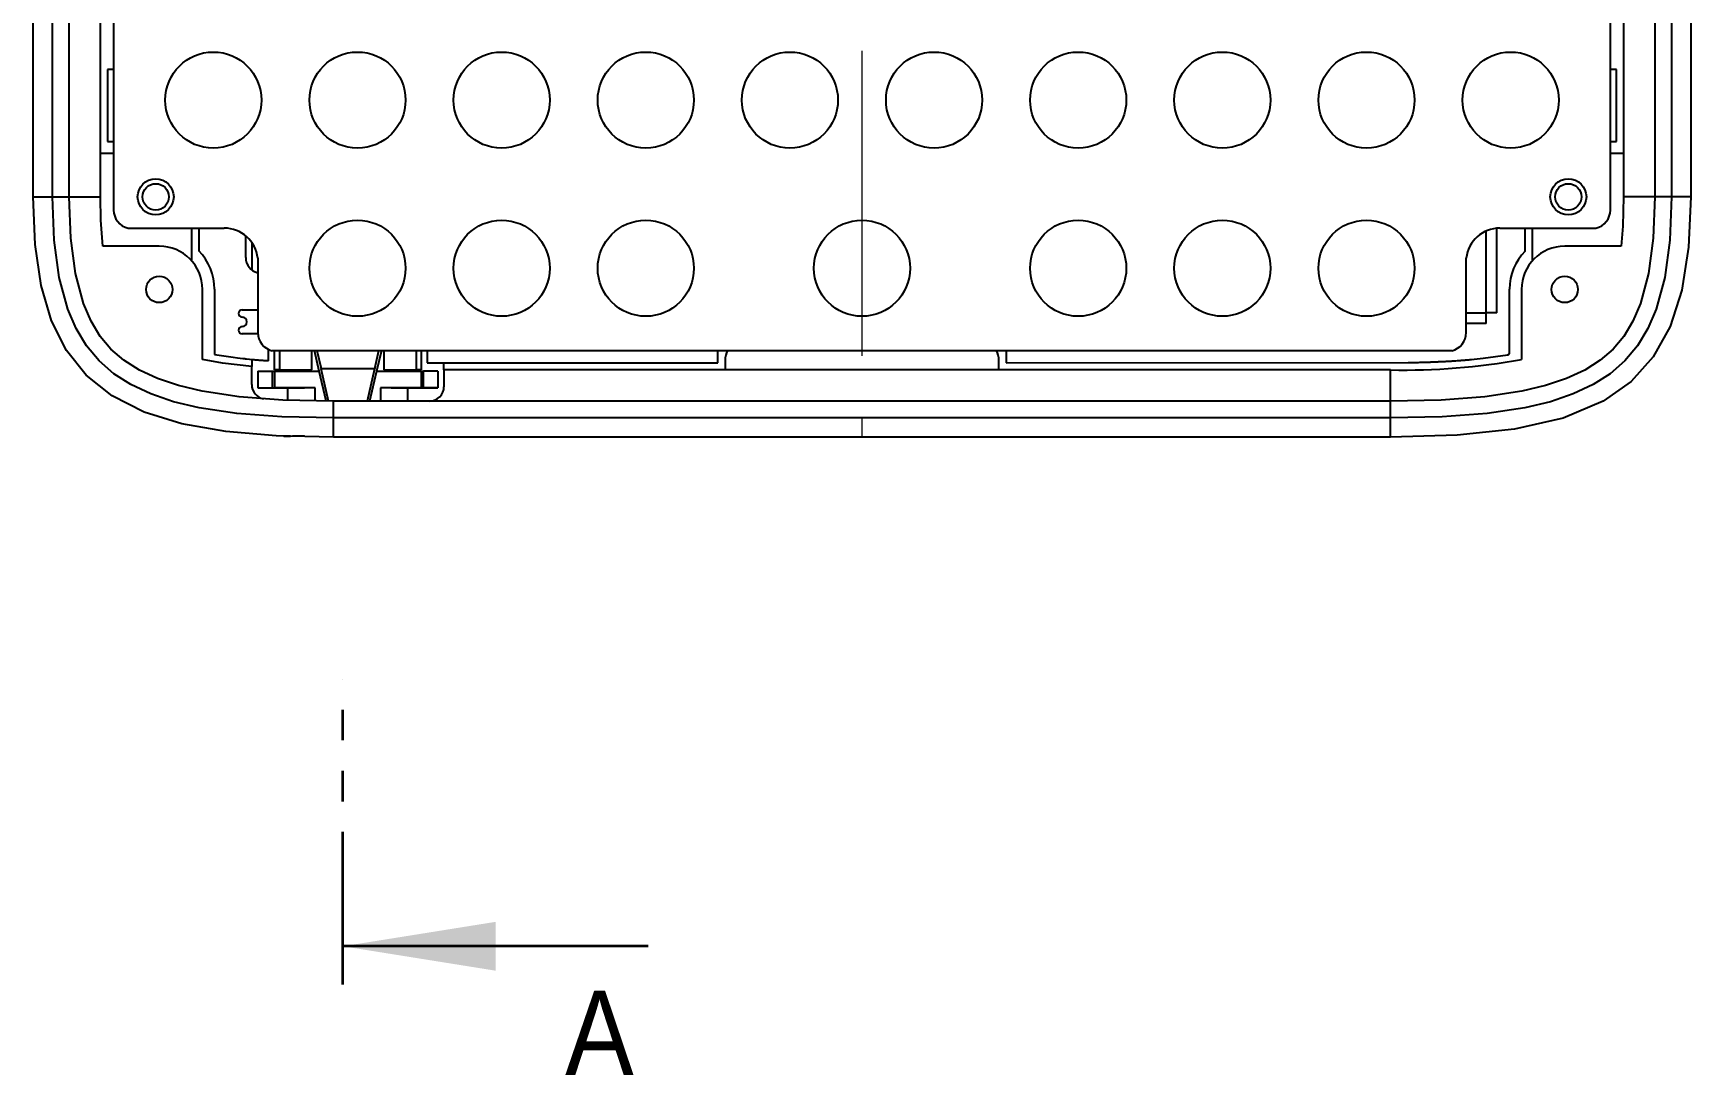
# Model space of a CAD drawing. Header units: millimetres. Extents: x 23 to 159, y 68 to 281.
# Drawn here: x 79.3 to 148.3, y 67.6 to 111 of the extents above; entities that cross this region are included whole.
import ezdxf

# ---------------------------------------------------------------- set-up
doc = ezdxf.new("R2010")
doc.units = ezdxf.units.MM
doc.linetypes.add('CENTERX2', pattern=[20.32, 12.7, -2.54, 2.54, -2.54])
doc.linetypes.add('PHANTOM', pattern=[12.7, 6.35, -1.27, 1.27, -1.27, 1.27, -1.27])
doc.styles.add('SLDTEXTSTYLE0', font='GOTHIC.TTF', dxfattribs={"width": 0.913})
doc.dimstyles.new('SLDDIMSTYLE0', dxfattribs={"dimtxt": 3.5, "dimasz": 3.302, "dimexe": 0, "dimexo": 0.0625, "dimgap": 0.875, "dimtad": 1, "dimrnd": 1e-09, "dimzin": 4, "dimdsep": 46, "dimtxsty": 'SLDTEXTSTYLE0', "dimsah": 1, "dimcen": 0.09, "dimadec": 0, "dimazin": 1, "dimtfac": 1, "dimtmove": 0, "dimatfit": 0, "dimfxl": 1, "dimfrac": 2, "dimtolj": 1, "dimtzin": 12, "dimarcsym": 0})

# ---------------------------------------------------------------- blocks, each defined once
blk = doc.blocks.new('_D')
at = {"color": 7, "linetype": 'Continuous', "lineweight": 0}
for p, q in [((96.773, 157.679), (90.423, 157.679)), ((96.773, 157.679), (113.773, 157.679)), ((113.773, 157.679), (120.123, 157.679))]:
    blk.add_line(p, q, dxfattribs=at)
at = {"color": 7, "linetype": 'Continuous', "lineweight": 18}
for points in [[(96.773, 157.679), (93.471, 158.187), (93.471, 157.171)], [(113.773, 157.679), (117.075, 157.171), (117.075, 158.187)]]:
    blk.add_solid(points, dxfattribs=at)
at = {"color": 7, "linetype": 'Continuous', "lineweight": 18, "insert": (101.703, 162.149), "char_height": 3.5, "attachment_point": 1, "style": 'SLDTEXTSTYLE0'}
blk.add_mtext('17.00', dxfattribs=at)

msp = doc.modelspace()

# ---------------------------------------------------------------- linework, layer by layer
at = {"color": 7, "linetype": 'CENTERX2', "lineweight": 18}
msp.add_line((113.773, 232.186), (113.773, 94.186), dxfattribs=at)
at = {"color": 7, "linetype": 'Continuous', "lineweight": 25}
for p, q in [((146.773, 222.186), (146.773, 104.186)), ((147.473, 222.186), (147.473, 104.186)), ((148.273, 222.186), (148.273, 104.186)), ((79.273, 104.186), (79.273, 163.186)), ((80.073, 104.186), (80.073, 163.186)), ((80.773, 104.186), (80.773, 163.186)), ((145.473, 161.386), (145.473, 104.186)), ((82.623, 139.736), (82.623, 103.636)), ((144.923, 103.636), (144.923, 139.736)), ((82.073, 104.186), (82.073, 132.686)), ((82.623, 109.486), (82.373, 109.486)), ((82.373, 109.486), (82.373, 106.486)), ((145.173, 109.486), (144.923, 109.486)), ((145.173, 106.486), (145.173, 109.486)), ((82.373, 106.486), (82.623, 106.486)), ((144.923, 106.486), (145.173, 106.486)), ((82.623, 105.986), (82.073, 105.986)), ((145.473, 105.986), (144.923, 105.986)), ((79.273, 104.186), (80.073, 104.186)), ((80.073, 104.186), (80.773, 104.186)), ((80.773, 104.186), (82.073, 104.186)), ((146.773, 104.186), (145.473, 104.186)), ((147.473, 104.186), (146.773, 104.186)), ((148.273, 104.186), (147.473, 104.186)), ((83.223, 102.886), (87.223, 102.886)), ((85.873, 101.527), (85.873, 102.886)), ((86.173, 102.886), (86.173, 101.938)), ((140.198, 99.361), (140.198, 102.88)), ((140.323, 102.886), (144.323, 102.886)), ((141.373, 101.927), (141.373, 102.886)), ((141.673, 102.886), (141.673, 101.527)), ((84.523, 102.136), (82.18, 102.136)), ((88.123, 101.661), (88.123, 102.561)), ((88.373, 102.291), (88.373, 101.149)), ((145.366, 102.136), (143.023, 102.136)), ((88.623, 101.636), (88.623, 98.536)), ((138.923, 98.536), (138.923, 101.636)), ((86.323, 97.42), (86.323, 100.336)), ((86.823, 100.34), (86.823, 97.623)), ((140.727, 97.653), (140.727, 100.349)), ((141.223, 100.336), (141.223, 97.42)), ((87.973, 99.486), (88.623, 99.486)), ((139.748, 98.911), (139.748, 99.361)), ((140.198, 99.361), (139.748, 99.361)), ((139.748, 98.911), (138.923, 98.911)), ((88.625, 98.486), (87.973, 98.486)), ((86.823, 97.623), (87.595, 97.512)), ((87.595, 97.512), (87.782, 97.488)), ((87.782, 97.488), (87.999, 97.462)), ((87.999, 97.462), (88.029, 97.459)), ((88.029, 97.459), (88.059, 97.456)), ((88.059, 97.456), (88.088, 97.453)), ((88.088, 97.453), (88.118, 97.45)), ((88.118, 97.45), (88.147, 97.446)), ((88.147, 97.446), (88.4, 97.421)), ((88.373, 97.424), (88.373, 97.122)), ((88.4, 97.421), (88.439, 97.418)), ((88.439, 97.418), (88.479, 97.414)), ((88.479, 97.414), (88.518, 97.411)), ((88.518, 97.411), (88.558, 97.407)), ((88.558, 97.407), (88.597, 97.404)), ((88.597, 97.404), (88.637, 97.4)), ((88.637, 97.4), (88.677, 97.397)), ((88.677, 97.397), (88.716, 97.394)), ((88.716, 97.394), (88.756, 97.391)), ((88.756, 97.391), (88.796, 97.387)), ((88.796, 97.387), (88.835, 97.384)), ((88.835, 97.384), (88.875, 97.381)), ((88.875, 97.381), (88.914, 97.378)), ((88.914, 97.378), (88.954, 97.375)), ((88.954, 97.375), (88.994, 97.373)), ((88.994, 97.373), (89.033, 97.37)), ((89.033, 97.37), (89.073, 97.367)), ((89.073, 97.367), (89.073, 97.836)), ((89.223, 97.786), (138.323, 97.786)), ((89.323, 96.986), (89.323, 97.786)), ((90.873, 96.986), (90.873, 97.786)), ((91.178, 96.936), (90.979, 97.786)), ((91.081, 97.786), (91.256, 97.043)), ((93.491, 97.043), (93.665, 97.786)), ((93.768, 97.786), (93.568, 96.936)), ((93.873, 97.786), (93.873, 96.986)), ((95.423, 97.786), (95.423, 96.986)), ((95.673, 97.786), (95.673, 97.286)), ((107.773, 97.286), (107.773, 97.786)), ((108.073, 97.386), (108.073, 96.986)), ((119.473, 96.986), (119.473, 97.386)), ((119.773, 97.786), (119.773, 97.286)), ((119.773, 97.286), (136.513, 97.291)), ((136.513, 97.291), (136.622, 97.293)), ((136.622, 97.293), (136.687, 97.294)), ((136.687, 97.294), (136.752, 97.295)), ((136.752, 97.295), (136.816, 97.297)), ((136.816, 97.297), (136.876, 97.298)), ((136.876, 97.298), (136.935, 97.299)), ((136.935, 97.299), (136.995, 97.301)), ((136.995, 97.301), (137.055, 97.302)), ((137.055, 97.302), (137.114, 97.304)), ((137.114, 97.304), (137.174, 97.306)), ((137.174, 97.306), (137.278, 97.309)), ((137.278, 97.309), (137.308, 97.31)), ((137.308, 97.31), (137.338, 97.311)), ((137.338, 97.311), (137.367, 97.312)), ((137.367, 97.312), (137.397, 97.313)), ((137.397, 97.313), (137.427, 97.314)), ((137.427, 97.314), (137.457, 97.315)), ((137.457, 97.315), (137.487, 97.316)), ((137.487, 97.316), (137.516, 97.317)), ((137.516, 97.317), (137.546, 97.319)), ((137.546, 97.319), (137.576, 97.32)), ((137.576, 97.32), (137.606, 97.321)), ((137.606, 97.321), (137.635, 97.322)), ((137.635, 97.322), (137.665, 97.323)), ((137.665, 97.323), (137.7, 97.325)), ((137.7, 97.325), (137.735, 97.326)), ((137.735, 97.326), (137.769, 97.328)), ((137.769, 97.328), (137.804, 97.329)), ((137.804, 97.329), (137.839, 97.331)), ((137.839, 97.331), (137.874, 97.333)), ((137.874, 97.333), (137.908, 97.334)), ((137.908, 97.334), (137.953, 97.337)), ((137.953, 97.337), (137.998, 97.339)), ((137.998, 97.339), (138.042, 97.341)), ((138.042, 97.341), (138.092, 97.344)), ((138.092, 97.344), (138.142, 97.347)), ((138.142, 97.347), (138.191, 97.35)), ((138.191, 97.35), (138.241, 97.352)), ((138.241, 97.352), (138.29, 97.355)), ((138.29, 97.355), (138.34, 97.358)), ((138.34, 97.358), (138.39, 97.362)), ((138.39, 97.362), (138.439, 97.365)), ((138.439, 97.365), (138.489, 97.368)), ((138.489, 97.368), (138.563, 97.373)), ((138.563, 97.373), (138.593, 97.375)), ((138.593, 97.375), (138.622, 97.377)), ((138.622, 97.377), (138.652, 97.38)), ((138.652, 97.38), (138.682, 97.382)), ((138.682, 97.382), (138.712, 97.384)), ((138.712, 97.384), (138.741, 97.386)), ((138.741, 97.386), (138.771, 97.388)), ((138.771, 97.388), (138.801, 97.391)), ((138.801, 97.391), (138.831, 97.393)), ((138.831, 97.393), (138.86, 97.395)), ((138.86, 97.395), (138.89, 97.398)), ((138.89, 97.398), (138.92, 97.4)), ((138.92, 97.4), (138.949, 97.403)), ((138.949, 97.403), (138.979, 97.405)), ((138.979, 97.405), (139.009, 97.408)), ((139.009, 97.408), (139.038, 97.41)), ((139.038, 97.41), (139.068, 97.413)), ((139.068, 97.413), (139.103, 97.416)), ((139.103, 97.416), (139.137, 97.419)), ((139.137, 97.419), (139.256, 97.431)), ((139.256, 97.431), (139.38, 97.443)), ((139.38, 97.443), (139.503, 97.456)), ((139.503, 97.456), (139.627, 97.469)), ((139.627, 97.469), (140.65, 97.615)), ((140.65, 97.615), (140.727, 97.653)), ((88.373, 96.371), (88.373, 97.122)), ((88.623, 96.936), (88.623, 96.236)), ((88.623, 96.936), (89.223, 96.936)), ((89.223, 96.936), (89.323, 96.936)), ((89.223, 96.936), (89.223, 96.236)), ((89.523, 96.986), (89.323, 96.986)), ((89.523, 96.986), (89.323, 96.986)), ((89.323, 96.936), (91.178, 96.936)), ((89.323, 96.936), (89.323, 96.236)), ((89.523, 96.986), (89.573, 96.986)), ((89.523, 96.986), (90.873, 96.986)), ((89.523, 96.936), (89.523, 96.986)), ((89.573, 96.986), (90.873, 96.986)), ((91.469, 95.693), (91.178, 96.936)), ((91.256, 97.043), (93.491, 97.043)), ((93.488, 97.03), (91.259, 97.03)), ((91.572, 95.69), (91.259, 97.03)), ((93.488, 97.03), (93.173, 95.686)), ((93.568, 96.936), (93.275, 95.686)), ((93.568, 96.936), (95.423, 96.936)), ((93.873, 96.986), (95.173, 96.986)), ((93.873, 96.986), (95.223, 96.986)), ((95.173, 96.986), (95.223, 96.986)), ((95.223, 96.986), (95.423, 96.986)), ((95.423, 96.986), (95.223, 96.986)), ((95.223, 96.986), (95.223, 96.936)), ((95.423, 96.936), (95.423, 96.236)), ((95.423, 96.936), (95.523, 96.936)), ((95.523, 96.236), (95.523, 96.936)), ((96.123, 96.936), (95.523, 96.936)), ((95.673, 97.286), (107.773, 97.286)), ((96.123, 96.936), (96.123, 96.236)), ((96.373, 96.986), (96.373, 97.286)), ((135.773, 96.986), (96.373, 96.986)), ((96.373, 96.986), (96.373, 96.286)), ((135.773, 95.686), (135.773, 96.986)), ((88.623, 96.236), (90.573, 96.236)), ((88.623, 96.236), (89.223, 96.236)), ((89.223, 96.236), (89.323, 96.236)), ((91.017, 96.236), (89.323, 96.236)), ((91.017, 96.236), (89.873, 96.236)), ((89.873, 95.727), (89.873, 96.236)), ((91.017, 95.702), (91.017, 96.236)), ((93.73, 96.236), (93.73, 95.686)), ((94.873, 96.236), (93.73, 96.236)), ((95.423, 96.236), (93.73, 96.236)), ((94.173, 96.236), (96.123, 96.236)), ((94.873, 95.686), (94.873, 96.236)), ((95.423, 96.236), (95.523, 96.236)), ((96.123, 96.236), (95.523, 96.236)), ((91.773, 94.986), (91.773, 95.686)), ((135.773, 95.686), (91.773, 95.686)), ((135.773, 94.986), (135.773, 95.686)), ((91.773, 94.186), (91.773, 94.986)), ((135.773, 94.986), (91.773, 94.986)), ((135.773, 94.186), (135.773, 94.986)), ((90.073, 94.236), (90.573, 94.236)), ((135.773, 94.186), (91.773, 94.186))]:
    msp.add_line(p, q, dxfattribs=at)
at = {"color": 8, "linetype": 'Continuous', "lineweight": 25}
for p, q in [((139.748, 99.361), (139.748, 102.763)), ((138.923, 99.361), (139.748, 99.361)), ((89.523, 97.786), (89.523, 96.986)), ((95.223, 96.986), (95.223, 97.786))]:
    msp.add_line(p, q, dxfattribs=at)
at = {"color": 7, "linetype": 'PHANTOM', "lineweight": 35}
msp.add_line((92.169, 71.408), (92.169, 84.115), dxfattribs=at)
at = {"color": 7, "linetype": 'Continuous', "lineweight": 35}
msp.add_line((104.869, 72.996), (92.169, 72.996), dxfattribs=at)
at = {"color": 7, "linetype": 'Continuous', "lineweight": 25, "flags": 128}
for points in [[(91.773, 94.186), (89.395, 94.241), (87.295, 94.421), (85.463, 94.744), (83.889, 95.23), (82.563, 95.899), (81.476, 96.77), (80.661, 97.794), (80.042, 99.031), (79.609, 100.498), (79.356, 102.211), (79.273, 104.186)], [(91.773, 94.986), (89.622, 95.033), (87.756, 95.174), (86.177, 95.409), (85.113, 95.662), (84.166, 95.983), (83.338, 96.371), (82.628, 96.826), (82.02, 97.36), (81.499, 97.987), (81.063, 98.706), (80.714, 99.518), (80.358, 100.834), (80.144, 102.39), (80.073, 104.186)], [(91.773, 95.686), (89.667, 95.731), (87.847, 95.868), (86.312, 96.095), (85.324, 96.33), (84.451, 96.623), (83.693, 96.975), (83.048, 97.386), (82.513, 97.852), (82.069, 98.378), (81.69, 99.009), (81.373, 99.753), (81.04, 100.992), (80.84, 102.47), (80.773, 104.186)], [(82.18, 102.136), (82.095, 103.219), (82.073, 104.186)], [(147.473, 104.186), (147.402, 102.39), (147.188, 100.834), (146.832, 99.518), (146.483, 98.706), (146.047, 97.987), (145.526, 97.36), (144.918, 96.826), (144.208, 96.371), (143.379, 95.983), (142.433, 95.662), (141.369, 95.409), (139.789, 95.174), (137.924, 95.033), (135.773, 94.986)], [(146.773, 104.186), (146.706, 102.47), (146.506, 100.993), (146.173, 99.753), (145.856, 99.009), (145.477, 98.378), (145.034, 97.852), (144.498, 97.386), (143.854, 96.975), (143.095, 96.623), (142.222, 96.33), (141.234, 96.095), (139.7, 95.868), (137.879, 95.731), (135.773, 95.686)], [(148.273, 104.186), (148.18, 102.1), (147.894, 100.307), (147.406, 98.789), (146.705, 97.527), (145.783, 96.499), (144.629, 95.688), (142.958, 94.983), (140.936, 94.519), (138.546, 94.264), (135.773, 94.186)], [(145.473, 104.186), (145.438, 102.973), (145.366, 102.136)], [(88.373, 97.122), (87.157, 97.268), (86.323, 97.42)], [(91.259, 97.03), (91.257, 97.037), (91.256, 97.043)], [(93.491, 97.043), (93.489, 97.035), (93.488, 97.03)], [(89.71, 94.227), (89.701, 94.227), (89.969, 94.217)]]:
    msp.add_lwpolyline(points, dxfattribs=at)
at = {"color": 7, "linetype": 'Continuous', "lineweight": 25}
for centre, radius in [((86.773, 108.216), 2), ((92.773, 108.216), 2), ((98.773, 108.216), 2), ((104.773, 108.216), 2), ((110.773, 108.216), 2), ((116.773, 108.216), 2), ((122.773, 108.216), 2), ((128.773, 108.216), 2), ((134.773, 108.216), 2), ((140.773, 108.216), 2), ((84.373, 104.186), 0.75), ((143.173, 104.186), 0.75), ((84.373, 104.186), 0.55), ((143.173, 104.186), 0.55), ((92.773, 101.216), 2), ((98.773, 101.216), 2), ((104.773, 101.216), 2), ((113.773, 101.216), 2), ((122.773, 101.216), 2), ((128.773, 101.216), 2), ((134.773, 101.216), 2), ((84.523, 100.336), 0.55), ((143.023, 100.336), 0.55)]:
    msp.add_circle(centre, radius, dxfattribs=at)
for centre, radius, start, end in [((83.391, 103.635), 0.768, 179.95513, 257.36452), ((144.155, 103.635), 0.768, 282.63553, 0.04489), ((87.222, 101.476), 1.41, 6.51118, 89.96824), ((140.324, 101.476), 1.41, 90.03177, 173.48884), ((84.523, 100.336), 1.8, 0, 90), ((143.023, 100.336), 1.8, 90, 180), ((84.523, 100.336), 2.3, 0.10912, 44.1599), ((88.773, 101.661), 0.65, 180.03592, 256.62951), ((142.988, 100.345), 2.261, 135.57947, 179.89429), ((87.973, 99.336), 0.15, 90.00001, 270.00001), ((87.973, 98.636), 0.15, 90.00001, 270.00001), ((87.973, 98.986), 0.2, 0.00001, 90.00001), ((87.973, 98.986), 0.2, 270.00001, 0.00001), ((89.391, 98.535), 0.768, 179.95549, 257.36394), ((138.155, 98.535), 0.768, 282.63596, 0.04452), ((108.873, 97.386), 0.8, 150.00013, 180), ((118.673, 97.386), 0.8, 359.99975, 29.99989), ((136.317, 124.573), 27.593, 268.87105, 280.2424), ((88.973, 96.371), 0.6, 180.00013, 259.00348), ((95.773, 96.286), 0.6, 270, 0)]:
    msp.add_arc(centre, radius, start, end, dxfattribs=at)
at = {"color": 7, "linetype": 'Continuous', "lineweight": 35}
msp.add_solid([(92.169, 72.996), (98.519, 71.98), (98.519, 74.012)], dxfattribs=at)

# ---------------------------------------------------------------- texts
at = {"color": 7, "linetype": 'Continuous', "insert": (101.418, 71.145), "char_height": 3.5, "attachment_point": 1, "style": 'SLDTEXTSTYLE0'}
msp.add_mtext('A', dxfattribs=at)

# ---------------------------------------------------------------- dimensions: what is measured, and where the dimension line sits
at = {"color": 7, "linetype": 'Continuous', "lineweight": 18}
dim = msp.add_linear_dim(base=(113.773, 157.679), p1=(96.773, 146.936), p2=(113.773, 94.186), dimstyle='SLDDIMSTYLE0', dxfattribs=at)
dim.commit()
dim.dimension.update_dxf_attribs({"geometry": '_D', "text_midpoint": (107.522, 157.679), "dimtype": 160})

doc.saveas('drawing.dxf')
